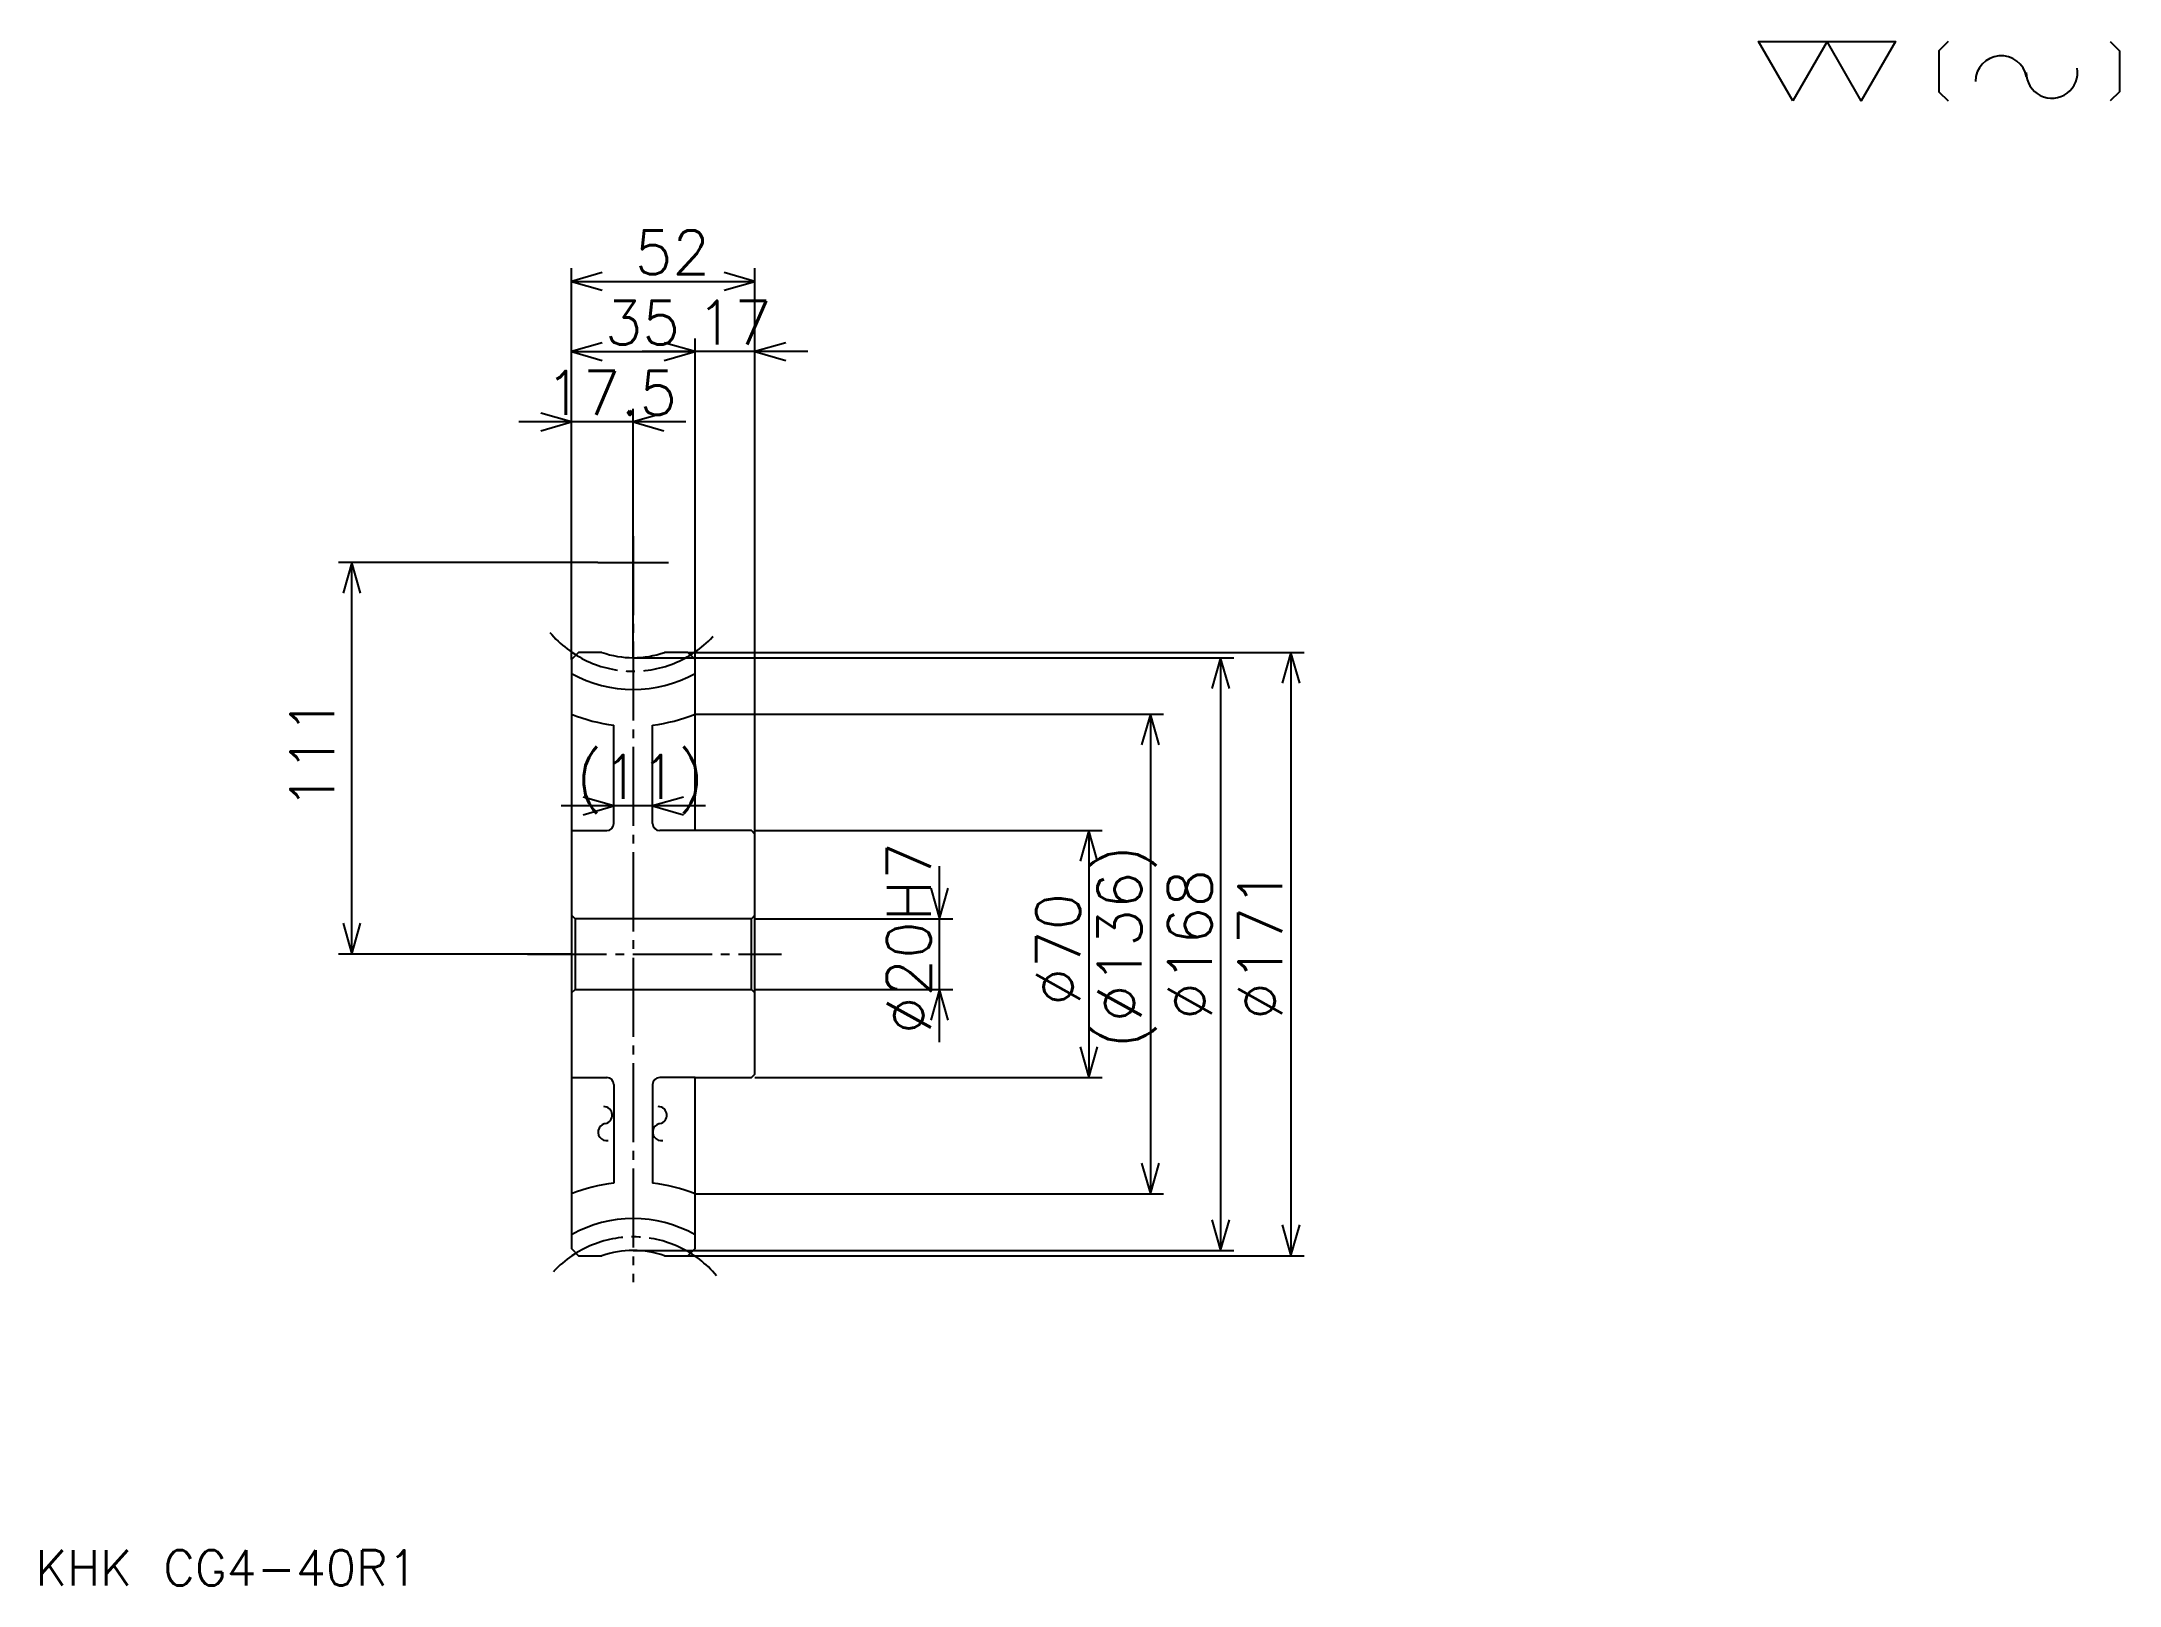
# Model space of a CAD drawing. Extents: x 27 to 615, y 27 to 465.
import ezdxf

# ---------------------------------------------------------------- set-up
doc = ezdxf.new("R2010")
doc.units = 0
doc.linetypes.add('DASHDOT', pattern=[29.877551, 22.408163, -2.489796, 2.489796, -2.489796])
doc.layers.get('0').update_dxf_attribs({"linetype": 'CONTINUOUS'})
doc.layers.add('DASHDOT', color=6, linetype='DASHDOT')
doc.styles.add('KANJI', font='TXT', dxfattribs={"bigfont": 'BIGFONT'})

msp = doc.modelspace()

# ---------------------------------------------------------------- linework, layer by layer
at = {"color": 5}
for p, q in [((176.775513, 291.852051), (176.775513, 400.760193)), ((228.775513, 291.852051), (228.775513, 400.760193)), ((176.775513, 397.025513), (228.775513, 397.025513)), ((176.775513, 377.107117), (211.775513, 377.107117)), ((243.714294, 377.107117), (196.836731, 377.107117)), ((211.775513, 291.852051), (211.775513, 380.841827)), ((176.775513, 291.852051), (176.775513, 360.923462)), ((194.275513, 317.352051), (194.275513, 360.923462)), ((209.214294, 357.188782), (161.836731, 357.188782)), ((184.244904, 317.352051), (110.795921, 317.352051)), ((114.530609, 206.352036), (114.530609, 317.352051)), ((194.275513, 290.352051), (194.275513, 317.352051)), ((176.775513, 289.852051), (176.775513, 291.852051)), ((194.275513, 290.352051), (228.775513, 290.352051)), ((209.775513, 291.852051), (228.775513, 291.852051)), ((211.775513, 289.852051), (211.775513, 291.852051)), ((228.775513, 291.852051), (384.387756, 291.852051)), ((228.775513, 240.352036), (228.775513, 291.852051)), ((228.775513, 290.352051), (364.469391, 290.352051)), ((360.73468, 290.352051), (360.73468, 122.352036)), ((380.653076, 291.852051), (380.653076, 120.852036)), ((211.775513, 274.352051), (228.775513, 274.352051)), ((228.775513, 274.352051), (344.551025, 274.352051)), ((340.816345, 274.352051), (340.816345, 138.352036)), ((214.714294, 248.331635), (173.836731, 248.331635)), ((228.775513, 241.352036), (327.122437, 241.352036)), ((323.387756, 241.352036), (323.387756, 171.352036)), ((281.061218, 181.413254), (281.061218, 231.290817)), ((228.775513, 216.352036), (284.795929, 216.352036)), ((176.775513, 206.352036), (110.795921, 206.352036)), ((228.775513, 196.352036), (284.795929, 196.352036)), ((228.775513, 171.352036), (327.122437, 171.352036)), ((211.775513, 138.352036), (228.775513, 138.352036)), ((228.775513, 138.352036), (344.551025, 138.352036)), ((194.275513, 122.352036), (228.775513, 122.352036)), ((209.775513, 120.852036), (228.775513, 120.852036)), ((228.775513, 122.352036), (364.469391, 122.352036)), ((228.775513, 120.852036), (384.387756, 120.852036))]:
    msp.add_line(p, q, dxfattribs=at)
at = {"color": 4}
for p, q in [((188.775513, 243.352036), (188.775513, 271.248962)), ((199.775513, 243.352036), (199.775513, 271.248962)), ((211.775513, 241.352036), (201.775513, 241.352036)), ((228.775513, 217.352036), (227.775513, 216.352036)), ((176.775513, 195.352036), (177.775513, 196.352036)), ((228.775513, 195.352036), (227.775513, 196.352036)), ((211.775513, 171.352036), (201.775513, 171.352036)), ((188.775513, 169.352036), (188.775513, 141.455124)), ((199.775513, 169.352036), (199.775513, 141.455124))]:
    msp.add_line(p, q, dxfattribs=at)
at = {"color": 7}
for points in [[(522.857117, 448.163269), (513.146912, 464.994293), (551.987732, 464.994293), (542.277527, 448.163269), (532.567322, 464.994293), (522.857117, 448.163269)], [(566.876709, 464.994293), (564.287354, 462.404907), (564.287354, 450.752655), (566.876709, 448.163269)], [(612.838318, 464.994293), (615.427734, 462.404907), (615.427734, 450.752655), (612.838318, 448.163269)]]:
    msp.add_lwpolyline(points, dxfattribs=at)
at = {"color": 5}
for points in [[(185.489792, 399.515289), (176.775513, 397.025513), (185.489792, 394.535706)], [(220.061218, 394.535706), (228.775513, 397.025513), (220.061218, 399.515289)], [(185.489792, 379.596924), (176.775513, 377.107117), (185.489792, 374.61734)], [(203.061218, 374.61734), (211.775513, 377.107117), (203.061218, 379.596924)], [(203.061218, 374.61734), (211.775513, 377.107117), (203.061218, 379.596924)], [(237.489807, 379.596924), (228.775513, 377.107117), (237.489807, 374.61734)], [(168.061234, 354.698975), (176.775513, 357.188782), (168.061234, 359.678558)], [(202.989807, 359.678558), (194.275513, 357.188782), (202.989807, 354.698975)], [(117.020409, 308.637756), (114.530609, 317.352051), (112.040817, 308.637756)], [(363.224487, 281.637756), (360.73468, 290.352051), (358.244904, 281.637756)], [(383.142853, 283.137756), (380.653076, 291.852051), (378.163269, 283.137756)], [(343.306122, 265.637756), (340.816345, 274.352051), (338.326538, 265.637756)], [(180.061234, 245.841827), (188.775513, 248.331635), (180.061234, 250.821426)], [(208.489807, 250.821426), (199.775513, 248.331635), (208.489807, 245.841827)], [(325.877563, 232.637756), (323.387756, 241.352036), (320.897949, 232.637756)], [(278.571411, 225.066315), (281.061218, 216.352036), (283.551025, 225.066315)], [(112.040817, 215.066315), (114.530609, 206.352036), (117.020409, 215.066315)], [(283.551025, 187.637756), (281.061218, 196.352036), (278.571411, 187.637756)], [(320.897949, 180.066315), (323.387756, 171.352036), (325.877563, 180.066315)], [(338.326538, 147.066315), (340.816345, 138.352036), (343.306122, 147.066315)], [(358.244904, 131.066315), (360.73468, 122.352036), (363.224487, 131.066315)], [(378.163269, 129.566315), (380.653076, 120.852036), (383.142853, 129.566315)]]:
    msp.add_lwpolyline(points, dxfattribs=at)
at = {"color": 4}
for points in [[(185.401398, 291.852051), (178.775513, 291.852051), (176.775513, 289.852051), (176.775513, 195.352036)], [(203.149628, 120.852036), (209.775513, 120.852036), (211.775513, 122.852036), (211.775513, 171.352036), (227.775513, 171.352036), (228.775513, 172.352036), (228.775513, 240.352036), (227.775513, 241.352036), (211.775513, 241.352036), (211.775513, 289.852051), (209.775513, 291.852051), (203.149628, 291.852051)], [(176.775513, 241.352036), (186.775513, 241.352036)], [(176.775513, 217.352036), (177.775513, 216.352036), (177.775513, 196.352036), (227.775513, 196.352036), (227.775513, 216.352036), (177.775513, 216.352036)], [(176.775513, 195.352036), (176.775513, 122.852036), (178.775513, 120.852036), (185.401398, 120.852036)], [(176.775513, 171.352036), (186.775513, 171.352036)]]:
    msp.add_lwpolyline(points, dxfattribs=at)
at = {"color": 7}
for centre, radius, start, end in [((581.927551, 453.695801), 7.282653, 10, 180), ((596.271545, 456.225037), 7.282653, 180, 10), ((185.90152, 160.674484), 2.427551, 280, 90), ((201.383148, 160.674484), 2.427551, 280, 90), ((186.744598, 155.893143), 2.427551, 90, 280), ((202.226242, 155.893143), 2.427551, 90, 280)]:
    msp.add_arc(centre, radius, start, end, dxfattribs=at)
at = {"color": 4}
for centre, radius, start, end in [((194.275513, 317.352051), 27, 250.811863307, 289.188135217), ((194.275513, 317.352051), 36, 240.91470233, 299.08529767), ((194.275513, 317.352051), 46.43, 247.85481974, 263.196888045), ((194.275513, 317.352051), 46.43, 276.803111955, 292.14518026), ((186.775513, 243.352036), 2, 270, 0), ((201.775513, 243.352036), 2, 180, 270), ((201.775513, 243.352036), 2, 180, 270), ((186.775513, 169.352036), 2, 0, 90), ((201.775513, 169.352036), 2, 90, 180), ((201.775513, 169.352036), 2, 90, 180), ((194.275513, 95.352036), 46.43, 96.803111955, 112.14518026), ((194.275513, 95.352036), 46.43, 67.85481974, 83.196888045), ((194.275513, 95.352036), 36, 60.91470233, 119.08529767), ((194.275513, 95.352036), 27, 70.811864783, 109.188136693)]:
    msp.add_arc(centre, radius, start, end, dxfattribs=at)
at = {"layer": 'DASHDOT', "color": 7}
for p, q in [((194.275513, 324.821411), (194.275513, 113.382645)), ((184.244904, 317.352051), (204.306122, 317.352051)), ((164.326538, 206.352036), (236.244904, 206.352036))]:
    msp.add_line(p, q, dxfattribs=at)
for centre, start, end in [((194.275513, 317.352051), 220.000004494, 319.999995506), ((194.275513, 95.352036), 40.000004494, 139.999995506)]:
    msp.add_arc(centre, 30.835, start, end, dxfattribs=at)

# ---------------------------------------------------------------- texts
at = {"color": 7, "style": 'KANJI'}
for s, height, p in [('52', 12.44898, (194.68367, 399.017334)), ('35', 12.44898, (186.18367, 379.098969)), ('17', 12.44898, (212.183685, 379.098969)), ('17.5', 12.44898, (169.341843, 359.180603)), ('(11)', 12.44898, (178.091843, 250.323456)), ('KHK CG4-40R1', 9.959184, (24.897959, 27.387754))]:
    msp.add_text(s, height=height, dxfattribs=at).set_placement(p)
for s, p in [('111', (109.551018, 247.224487)), ('%%c20H7', (278.571411, 183.632645)), ('(%%c136)', (338.326538, 179.586731)), ('%%c168', (358.244904, 187.678558)), ('%%c171', (378.163269, 187.678558)), ('%%c70', (320.897949, 191.724487))]:
    msp.add_text(s, height=12.44898, rotation=90, dxfattribs=at).set_placement(p)

doc.saveas('drawing.dxf')
